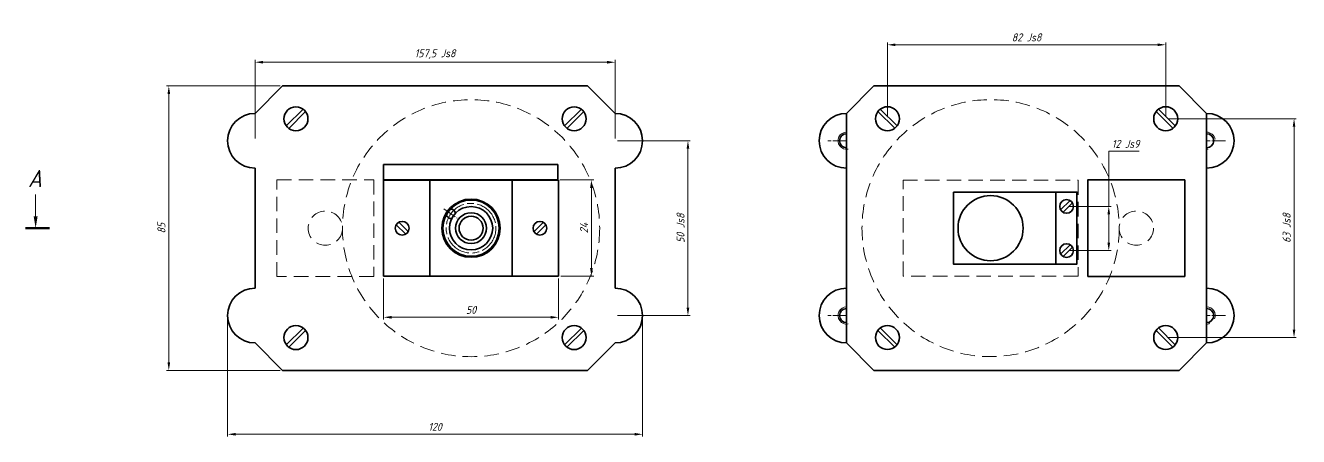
# Model space of a CAD drawing. Header units: millimetres. Extents: x -1657 to 2092, y -1414 to 1302.
# Drawn here: x 1148 to 1704, y 1122 to 1302 of the extents above; entities that cross this region are included whole.
import ezdxf

# ---------------------------------------------------------------- set-up
doc = ezdxf.new("R2010")
doc.units = ezdxf.units.MM
for name, pattern in [('AM_ISO08W050', [18, 12, -1.5, 3, -1.5]), ('AM_ISO08W050x2', [9, 6, -0.75, 1.5, -0.75]), ('HIDDEN', [9.525, 6.35, -3.175])]:
    doc.linetypes.add(name, pattern=pattern)
for name, color, linetype, lineweight in [('AM_0', 7, 'Continuous', 35), ('AM_4', 3, 'Continuous', 15), ('AM_5', 3, 'Continuous', 15), ('AM_7', 4, 'AM_ISO08W050', 15), ('окружности', 100, 'HIDDEN', 15), ('основные', 7, 'Continuous', 35), ('оч жирные', 7, 'Continuous', 70)]:
    doc.layers.add(name, color=color, linetype=linetype, lineweight=lineweight)
doc.styles.get("Standard").update_dxf_attribs({"font": 'geniso.shx', "oblique": 15})
doc.dimstyles.new('AM_GOST$0', dxfattribs={"dimtxt": 3.5, "dimasz": 3.5, "dimexe": 1, "dimexo": 1, "dimgap": 1.5, "dimtad": 1, "dimtoh": 1, "dimtxsty": 'Standard', "dimcen": 0, "dimclrd": 256, "dimclre": 256, "dimclrt": 2, "dimadec": 0, "dimazin": 2, "dimtp": 0.1, "dimtm": 0.1, "dimtfac": 0.71, "dimtmove": 0, "dimatfit": 3, "dimfxl": 1, "dimtolj": 1, "dimlwd": -1, "dimlwe": -1, "dimarcsym": 1})

# ---------------------------------------------------------------- blocks, each defined once
blk = doc.blocks.new('*D77')
at = {"layer": 'AM_5', "linetype": 'ByBlock', "transparency": 16777216}
for p, q in [((1235.96, 1173.82), (1235.96, 1121.86)), ((1417.46, 1173.82), (1417.46, 1121.86)), ((1239.46, 1122.86), (1413.96, 1122.86))]:
    blk.add_line(p, q, dxfattribs=at)
at = {"layer": 'AM_5', "transparency": 16777216}
for points in [[(1239.46, 1123.45), (1239.46, 1122.28), (1235.96, 1122.86)], [(1413.96, 1123.45), (1413.96, 1122.28), (1417.46, 1122.86)]]:
    blk.add_solid(points, dxfattribs=at)
at = {"layer": 'Defpoints', "color": 0, "transparency": 16777216}
for p in [(1235.96, 1174.82), (1417.46, 1174.82), (1417.46, 1122.86)]:
    blk.add_point(p, dxfattribs=at)
at = {"layer": 'AM_5', "color": 2, "transparency": 16777216, "insert": (1326.71, 1126.12), "char_height": 3.5, "attachment_point": 5}
blk.add_mtext('\\A1;120', dxfattribs=at)
blk = doc.blocks.new('*D78')
at = {"layer": 'AM_5', "linetype": 'ByBlock', "transparency": 16777216}
for p, q in [((1258.96, 1275.32), (1209.26, 1275.32)), ((1210.26, 1154.32), (1210.26, 1271.82)), ((1258.96, 1150.82), (1209.26, 1150.82))]:
    blk.add_line(p, q, dxfattribs=at)
at = {"layer": 'AM_5', "transparency": 16777216}
for points in [[(1209.68, 1271.82), (1210.84, 1271.82), (1210.26, 1275.32)], [(1209.68, 1154.32), (1210.84, 1154.32), (1210.26, 1150.82)]]:
    blk.add_solid(points, dxfattribs=at)
at = {"layer": 'Defpoints', "color": 0, "transparency": 16777216}
for p in [(1210.26, 1275.32), (1259.96, 1275.32), (1259.96, 1150.82)]:
    blk.add_point(p, dxfattribs=at)
at = {"layer": 'AM_5', "color": 2, "transparency": 16777216, "insert": (1207.01, 1213.07), "char_height": 3.5, "attachment_point": 5, "rotation": 90}
blk.add_mtext('\\A1;85', dxfattribs=at)
blk = doc.blocks.new('*D79')
at = {"layer": 'AM_5', "linetype": 'ByBlock', "transparency": 16777216}
for p, q in [((1247.96, 1252.32), (1247.96, 1286.7)), ((1405.46, 1252.32), (1405.46, 1286.7)), ((1251.46, 1285.7), (1401.96, 1285.7))]:
    blk.add_line(p, q, dxfattribs=at)
at = {"layer": 'AM_5', "transparency": 16777216}
for points in [[(1251.46, 1286.29), (1251.46, 1285.12), (1247.96, 1285.7)], [(1401.96, 1286.29), (1401.96, 1285.12), (1405.46, 1285.7)]]:
    blk.add_solid(points, dxfattribs=at)
at = {"layer": 'Defpoints', "color": 0, "transparency": 16777216}
for p in [(1405.46, 1285.7), (1247.96, 1251.32), (1405.46, 1251.32)]:
    blk.add_point(p, dxfattribs=at)
at = {"layer": 'AM_5', "color": 2, "transparency": 16777216, "insert": (1326.71, 1289.22), "char_height": 3.5, "attachment_point": 5}
blk.add_mtext('\\A1;157,5 Js8', dxfattribs=at)
blk = doc.blocks.new('*D76')
at = {"layer": 'AM_5', "linetype": 'ByBlock', "transparency": 16777216}
for p, q in [((1406.46, 1251.32), (1438.33, 1251.32)), ((1437.33, 1247.82), (1437.33, 1178.32)), ((1406.46, 1174.82), (1438.33, 1174.82))]:
    blk.add_line(p, q, dxfattribs=at)
at = {"layer": 'AM_5', "transparency": 16777216}
for points in [[(1436.74, 1247.82), (1437.91, 1247.82), (1437.33, 1251.32)], [(1436.74, 1178.32), (1437.91, 1178.32), (1437.33, 1174.82)]]:
    blk.add_solid(points, dxfattribs=at)
at = {"layer": 'Defpoints', "color": 0, "transparency": 16777216}
for p in [(1405.46, 1251.32), (1405.46, 1174.82), (1437.33, 1174.82)]:
    blk.add_point(p, dxfattribs=at)
at = {"layer": 'AM_5', "color": 2, "transparency": 16777216, "insert": (1434.08, 1213.07), "char_height": 3.5, "attachment_point": 5, "rotation": 90}
blk.add_mtext('\\A1;50 Js8', dxfattribs=at)
blk = doc.blocks.new('*D80')
at = {"layer": 'AM_5', "linetype": 'ByBlock', "transparency": 16777216}
for p, q in [((1524.6, 1261.98), (1524.6, 1294.34)), ((1528.1, 1293.34), (1642.79, 1293.34)), ((1646.29, 1261.98), (1646.29, 1294.34))]:
    blk.add_line(p, q, dxfattribs=at)
at = {"layer": 'AM_5', "transparency": 16777216}
for points in [[(1528.1, 1293.92), (1528.1, 1292.75), (1524.6, 1293.34)], [(1642.79, 1293.92), (1642.79, 1292.75), (1646.29, 1293.34)]]:
    blk.add_solid(points, dxfattribs=at)
at = {"layer": 'Defpoints', "color": 0, "transparency": 16777216}
for p in [(1646.29, 1293.34), (1524.6, 1260.98), (1646.29, 1260.98)]:
    blk.add_point(p, dxfattribs=at)
at = {"layer": 'AM_5', "color": 2, "transparency": 16777216, "insert": (1585.45, 1296.59), "char_height": 3.5, "attachment_point": 5}
blk.add_mtext('\\A1;82 Js8', dxfattribs=at)
blk = doc.blocks.new('*D74')
at = {"layer": 'AM_5', "linetype": 'ByBlock', "transparency": 16777216}
for p, q in [((1647.29, 1260.98), (1703.43, 1260.98)), ((1702.43, 1168.7), (1702.43, 1257.48)), ((1647.29, 1165.2), (1703.43, 1165.2))]:
    blk.add_line(p, q, dxfattribs=at)
at = {"layer": 'AM_5', "transparency": 16777216}
for points in [[(1701.84, 1257.48), (1703.01, 1257.48), (1702.43, 1260.98)], [(1701.84, 1168.7), (1703.01, 1168.7), (1702.43, 1165.2)]]:
    blk.add_solid(points, dxfattribs=at)
at = {"layer": 'Defpoints', "color": 0, "transparency": 16777216}
for p in [(1646.29, 1260.98), (1702.43, 1260.98), (1646.29, 1165.2)]:
    blk.add_point(p, dxfattribs=at)
at = {"layer": 'AM_5', "color": 2, "transparency": 16777216, "insert": (1699.18, 1213.09), "char_height": 3.5, "attachment_point": 5, "rotation": 90}
blk.add_mtext('\\A1;63 Js8', dxfattribs=at)
blk = doc.blocks.new('*D75')
at = {"layer": 'AM_5', "linetype": 'ByBlock', "transparency": 16777216}
for p, q in [((1621.4, 1222.61), (1621.4, 1246.73)), ((1621.4, 1246.73), (1634.67, 1246.73)), ((1603.94, 1222.61), (1622.4, 1222.61)), ((1621.4, 1206.75), (1621.4, 1219.11)), ((1603.94, 1203.25), (1622.4, 1203.25))]:
    blk.add_line(p, q, dxfattribs=at)
at = {"layer": 'AM_5', "transparency": 16777216}
for points in [[(1620.82, 1219.11), (1621.99, 1219.11), (1621.4, 1222.61)], [(1620.82, 1206.75), (1621.99, 1206.75), (1621.4, 1203.25)]]:
    blk.add_solid(points, dxfattribs=at)
at = {"layer": 'Defpoints', "color": 0, "transparency": 16777216}
for p in [(1602.94, 1222.61), (1621.4, 1222.61), (1602.94, 1203.25)]:
    blk.add_point(p, dxfattribs=at)
at = {"layer": 'AM_5', "color": 2, "transparency": 16777216, "insert": (1628.78, 1249.98), "char_height": 3.5, "attachment_point": 5}
blk.add_mtext('\\A1;12 Js9', dxfattribs=at)
blk = doc.blocks.new('*D82')
at = {"layer": 'AM_5', "linetype": 'ByBlock', "transparency": 16777216}
for p, q in [((1304.21, 1191.07), (1304.21, 1173.07)), ((1380.71, 1191.07), (1380.71, 1173.07)), ((1307.71, 1174.07), (1377.21, 1174.07))]:
    blk.add_line(p, q, dxfattribs=at)
at = {"layer": 'AM_5', "transparency": 16777216}
for points in [[(1307.71, 1174.65), (1307.71, 1173.48), (1304.21, 1174.07)], [(1377.21, 1174.65), (1377.21, 1173.48), (1380.71, 1174.07)]]:
    blk.add_solid(points, dxfattribs=at)
at = {"layer": 'Defpoints', "color": 0, "transparency": 16777216}
for p in [(1304.21, 1192.07), (1380.71, 1192.07), (1380.71, 1174.07)]:
    blk.add_point(p, dxfattribs=at)
at = {"layer": 'AM_5', "color": 2, "transparency": 16777216, "insert": (1342.46, 1177.32), "char_height": 3.5, "attachment_point": 5}
blk.add_mtext('\\A1;50', dxfattribs=at)
blk = doc.blocks.new('*D73')
at = {"layer": 'AM_5', "linetype": 'ByBlock', "transparency": 16777216}
for p, q in [((1381.35, 1234.22), (1396.1, 1234.22)), ((1395.1, 1230.72), (1395.1, 1195.57)), ((1381.71, 1192.07), (1396.1, 1192.07))]:
    blk.add_line(p, q, dxfattribs=at)
at = {"layer": 'AM_5', "transparency": 16777216}
for points in [[(1394.52, 1230.72), (1395.69, 1230.72), (1395.1, 1234.22)], [(1394.52, 1195.57), (1395.69, 1195.57), (1395.1, 1192.07)]]:
    blk.add_solid(points, dxfattribs=at)
at = {"layer": 'Defpoints', "color": 0, "transparency": 16777216}
for p in [(1380.35, 1234.22), (1380.71, 1192.07), (1395.1, 1192.07)]:
    blk.add_point(p, dxfattribs=at)
at = {"layer": 'AM_5', "color": 2, "transparency": 16777216, "insert": (1391.85, 1213.14), "char_height": 3.5, "attachment_point": 5, "rotation": 90}
blk.add_mtext('\\A1;24', dxfattribs=at)

msp = doc.modelspace()

# ---------------------------------------------------------------- linework, layer by layer
at = {"layer": 'AM_0', "extrusion": (0, 0, -1)}
for centre, start, end in [((-1506.698, 1251.338), 270, 90), ((-1664.198, 1251.338), 90, 270), ((-1506.698, 1174.838), 270, 90), ((-1664.198, 1174.838), 90, 270)]:
    msp.add_arc(centre, 3.1, start, end, dxfattribs=at)
at = {"layer": 'AM_4', "extrusion": (0, 0, -1)}
for centre, start, end in [((-1506.698, 1251.338), 260, 90), ((-1664.198, 1251.338), 90, 170), ((-1664.198, 1251.338), 260, 270), ((-1506.698, 1174.838), 260, 90), ((-1664.198, 1174.838), 90, 202.5), ((-1664.198, 1174.838), 247.5, 270)]:
    msp.add_arc(centre, 3.75, start, end, dxfattribs=at)
at = {"layer": 'AM_5'}
msp.add_line((1152.012, 1227.794), (1152.012, 1218.316), dxfattribs=at)
at = {"layer": 'AM_5', "linetype": 'Continuous'}
msp.add_trace([(1151.137, 1218.316), (1152.887, 1218.316), (1152.012, 1213.066)], dxfattribs=at)
at = {"layer": 'AM_7', "linetype": 'AM_ISO08W050x2'}
for p, q in [((1506.698, 1243.088), (1506.698, 1259.588)), ((1664.198, 1243.088), (1664.198, 1259.588)), ((1506.698, 1251.338), (1498.448, 1251.338)), ((1672.448, 1251.338), (1664.198, 1251.338)), ((1330.595, 1221.556), (1336.392, 1217.415)), ((1506.698, 1166.588), (1506.698, 1183.088)), ((1664.198, 1166.588), (1664.198, 1183.088)), ((1506.698, 1174.838), (1498.448, 1174.838)), ((1672.448, 1174.838), (1664.198, 1174.838))]:
    msp.add_line(p, q, dxfattribs=at)
at = {"layer": 'AM_7'}
msp.add_circle((1342.464, 1213.066), 10.875, dxfattribs=at)
at = {"layer": 'окружности'}
for p, q in [((1531.448, 1192.088), (1531.448, 1234.088)), ((1531.448, 1234.088), (1607.948, 1234.088)), ((1607.948, 1234.088), (1607.948, 1192.088)), ((1607.948, 1192.088), (1531.448, 1192.088))]:
    msp.add_line(p, q, dxfattribs=at)
msp.add_lwpolyline([(1257.564, 1234.216), (1299.864, 1234.216), (1299.864, 1191.916), (1257.564, 1191.916)], close=True, dxfattribs=at)
for centre, radius in [((1342.464, 1213.066), 56.25), ((1569.698, 1213.088), 56.25), ((1278.714, 1213.066), 7.5), ((1633.448, 1213.088), 7.5)]:
    msp.add_circle(centre, radius, dxfattribs=at)
at = {"layer": 'основные'}
for p, q in [((1269.023, 1265.15), (1261.658, 1257.819)), ((1262.716, 1256.756), (1270.082, 1264.087)), ((1390.713, 1265.15), (1383.347, 1257.819)), ((1384.405, 1256.756), (1391.771, 1264.087)), ((1527.757, 1256.778), (1520.392, 1264.11)), ((1521.45, 1265.173), (1528.816, 1257.842)), ((1649.447, 1256.778), (1642.081, 1264.11)), ((1643.139, 1265.173), (1650.505, 1257.842)), ((1506.698, 1263.338), (1506.698, 1239.338)), ((1664.198, 1239.338), (1664.198, 1263.338)), ((1304.214, 1234.066), (1304.214, 1192.066)), ((1380.714, 1234.066), (1304.214, 1234.066)), ((1324.464, 1234.066), (1324.464, 1192.066)), ((1360.464, 1192.066), (1360.464, 1234.066)), ((1380.714, 1192.066), (1380.714, 1234.066)), ((1598.198, 1213.088), (1598.198, 1228.838)), ((1598.198, 1228.838), (1598.198, 1197.338)), ((1604.47, 1225.188), (1600.352, 1221.09)), ((1601.41, 1220.027), (1605.528, 1224.125)), ((1313.861, 1210.485), (1309.743, 1214.583)), ((1310.802, 1215.646), (1314.919, 1211.548)), ((1374.127, 1215.646), (1370.01, 1211.548)), ((1371.068, 1210.485), (1375.185, 1214.583)), ((1604.47, 1205.831), (1600.352, 1201.733)), ((1601.41, 1200.67), (1605.528, 1204.768)), ((1304.214, 1192.066), (1380.714, 1192.066)), ((1304.214, 1192.066), (1380.714, 1192.066)), ((1506.698, 1186.838), (1506.698, 1162.838)), ((1664.198, 1186.838), (1664.198, 1162.838)), ((1269.023, 1169.376), (1261.658, 1162.044)), ((1390.713, 1169.376), (1383.347, 1162.044)), ((1521.45, 1169.398), (1528.816, 1162.067)), ((1643.139, 1169.398), (1650.505, 1162.067)), ((1262.716, 1160.981), (1270.082, 1168.312)), ((1384.405, 1160.981), (1391.771, 1168.312)), ((1527.757, 1161.004), (1520.392, 1168.335)), ((1649.447, 1161.004), (1642.081, 1168.335))]:
    msp.add_line(p, q, dxfattribs=at)
for points in [[(1247.964, 1263.316), (1259.964, 1275.316), (1393.464, 1275.316), (1405.464, 1263.316)], [(1664.198, 1263.338), (1652.198, 1275.338), (1518.698, 1275.338), (1506.698, 1263.338)], [(1247.964, 1186.816), (1247.964, 1239.316)], [(1405.464, 1239.316), (1405.464, 1186.816)], [(1506.698, 1239.338), (1506.698, 1186.838)], [(1664.198, 1186.838), (1664.198, 1239.338)], [(1405.464, 1162.816), (1405.464, 1162.816), (1393.464, 1150.816), (1259.964, 1150.816), (1247.964, 1162.816)], [(1506.698, 1162.838), (1506.698, 1162.838), (1518.698, 1150.838), (1652.198, 1150.838), (1664.198, 1162.838)]]:
    msp.add_lwpolyline(points, dxfattribs=at)
for points in [[(1304.214, 1234.216), (1380.345, 1234.216), (1380.345, 1240.876), (1304.214, 1240.876)], [(1654.598, 1234.238), (1612.298, 1234.238), (1612.298, 1191.938), (1654.598, 1191.938)], [(1553.448, 1228.838), (1607.448, 1228.838), (1607.448, 1197.338), (1553.448, 1197.338)]]:
    msp.add_lwpolyline(points, close=True, dxfattribs=at)
for centre, radius in [((1265.87, 1260.953), 5.25), ((1387.559, 1260.953), 5.25), ((1524.604, 1260.976), 5.25), ((1646.293, 1260.976), 5.25), ((1342.464, 1213.066), 12.75), ((1342.464, 1213.066), 12.3), ((1569.698, 1213.088), 14.25), ((1602.94, 1222.607), 3), ((1342.464, 1213.066), 9.45), ((1342.464, 1213.066), 6.75), ((1312.331, 1213.066), 3), ((1342.464, 1213.066), 5.25), ((1372.598, 1213.066), 3), ((1602.94, 1203.25), 3), ((1265.87, 1165.178), 5.25), ((1387.559, 1165.178), 5.25), ((1524.604, 1165.201), 5.25), ((1646.293, 1165.201), 5.25)]:
    msp.add_circle(centre, radius, dxfattribs=at)
for centre, radius, start, end in [((1247.964, 1251.316), 12, 90, 270), ((1405.464, 1251.316), 12, 270, 90), ((1506.698, 1251.338), 12, 90, 270), ((1664.198, 1251.338), 12, 270, 90), ((1333.621, 1219.394), 2.062, 6.64043, 94.30432), ((1333.621, 1219.394), 2.062, 194.51951, 282.1834), ((1247.964, 1174.816), 12, 90, 270), ((1405.464, 1174.816), 12, 270, 90), ((1506.698, 1174.838), 12, 90, 270), ((1664.198, 1174.838), 12, 270, 90)]:
    msp.add_arc(centre, radius, start, end, dxfattribs=at)
at = {"layer": 'оч жирные'}
msp.add_line((1158.058, 1213.066), (1147.558, 1213.066), dxfattribs=at)

# ---------------------------------------------------------------- texts
at = {"layer": 'основные', "insert": (1148.66, 1238.549), "char_height": 7.5, "attachment_point": 1}
msp.add_mtext('А', dxfattribs=at)

# ---------------------------------------------------------------- dimensions: what is measured, and where the dimension line sits
at = {"layer": 'AM_5'}
for base, p1, p2, text, override, picture, middle in [((1646.293, 1293.338), (1524.604, 1260.976), (1646.293, 1260.976), '82 Js8', {"dimpost": ''}, '*D80', (1585.448, 1296.589)), ((1405.464, 1285.704), (1247.964, 1251.316), (1405.464, 1251.316), '<> Js8', {"dimpost": '', "dimtp": 0.1, "dimtm": 0.1, "dimtdec": 3, "dimtzin": 8}, '*D79', (1326.714, 1289.216)), ((1380.714, 1174.066), (1304.214, 1192.066), (1380.714, 1192.066), '50', {"dimpost": ''}, '*D82', (1342.464, 1177.316)), ((1417.464, 1122.865), (1235.964, 1174.816), (1417.464, 1174.816), '120', {"dimpost": '', "dimtp": 0.1, "dimtm": 0.1, "dimtdec": 3, "dimtzin": 8}, '*D77', (1326.714, 1126.115))]:
    dim = msp.add_linear_dim(base=base, p1=p1, p2=p2, text=text, dimstyle='AM_GOST$0', override=override, dxfattribs=at)
    dim.commit()
    dim.dimension.update_dxf_attribs({"geometry": picture, "text_midpoint": middle})
for base, p1, p2, text, picture, middle in [((1210.261, 1275.316), (1259.964, 1150.816), (1259.964, 1275.316), '85', '*D78', (1207.011, 1213.066)), ((1702.428, 1260.976), (1646.293, 1165.201), (1646.293, 1260.976), '63 Js8', '*D74', (1699.178, 1213.088)), ((1395.105, 1192.066), (1380.345, 1234.216), (1380.714, 1192.066), '24', '*D73', (1391.854, 1213.141))]:
    dim = msp.add_linear_dim(base=base, p1=p1, p2=p2, angle=90, text=text, dimstyle='AM_GOST$0', override={"dimpost": ''}, dxfattribs=at)
    dim.commit()
    dim.dimension.update_dxf_attribs({"geometry": picture, "text_midpoint": middle})
for base, p1, p2, text, picture, middle in [((1621.404, 1222.607), (1602.94, 1203.25), (1602.94, 1222.607), '12 Js9', '*D75', (1628.784, 1246.733)), ((1437.325, 1174.816), (1405.464, 1251.316), (1405.464, 1174.816), '50 Js8', '*D76', (1437.325, 1213.066))]:
    dim = msp.add_linear_dim(base=base, p1=p1, p2=p2, angle=90, text=text, dimstyle='AM_GOST$0', dxfattribs=at)
    dim.commit()
    dim.dimension.update_dxf_attribs({"geometry": picture, "text_midpoint": middle, "dimtype": 160})

doc.saveas('drawing.dxf')
